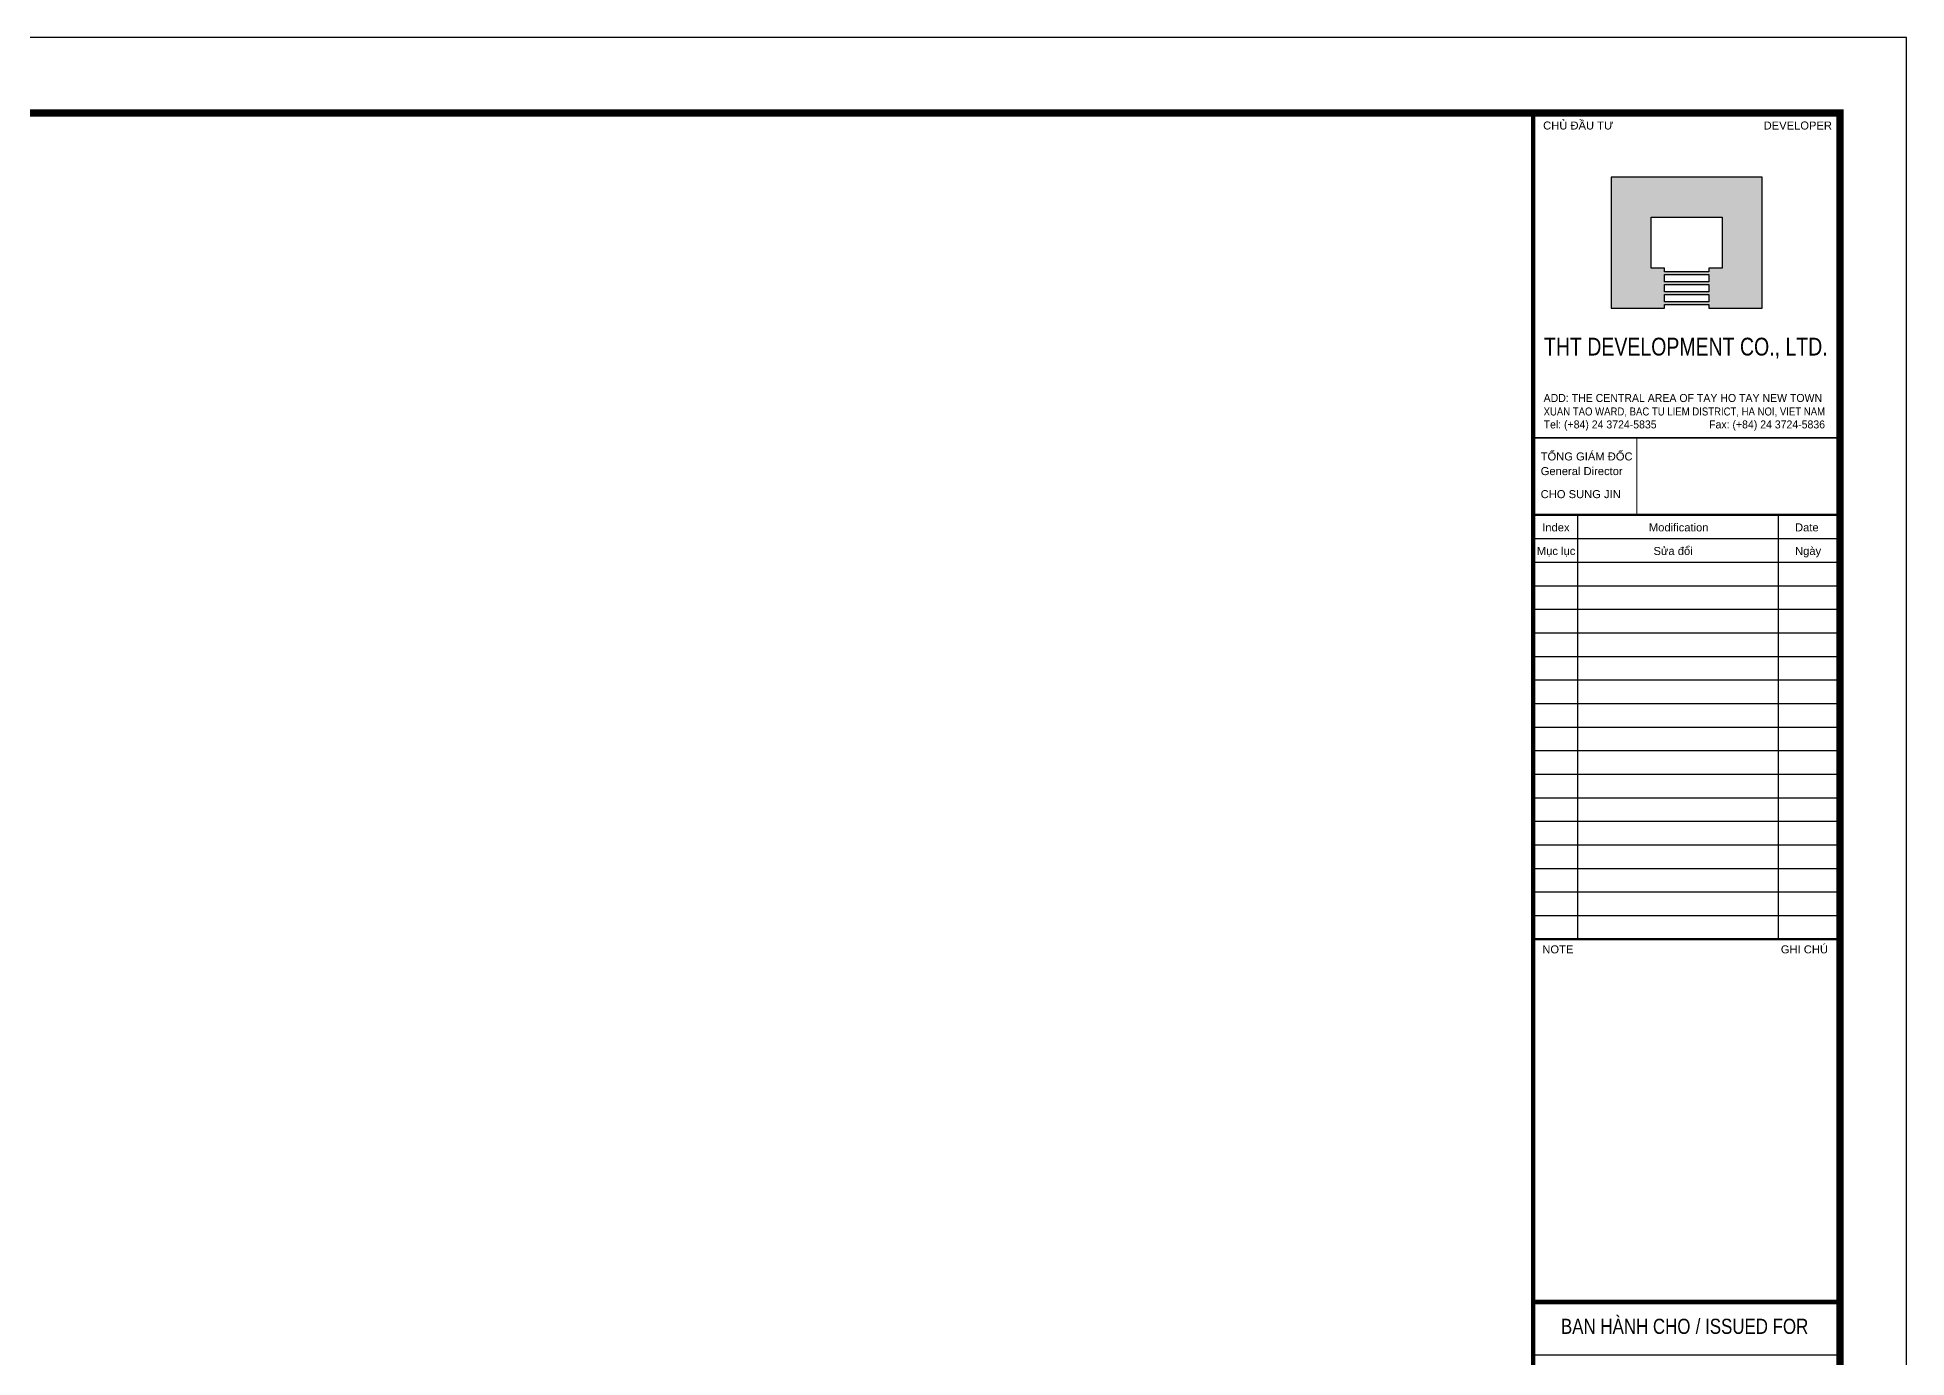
# Model space of a CAD drawing. Header units: millimetres. Extents: x 0 to 841, y 0 to 594.
# Drawn here: x 420.5 to 841, y 297.1 to 594 of the extents above; entities that cross this region are included whole.
import ezdxf
from ezdxf.enums import TextEntityAlignment as Align

# ---------------------------------------------------------------- set-up
doc = ezdxf.new("R2010")
doc.units = ezdxf.units.MM
doc.header["$MEASUREMENT"] = 0
for name, color, linetype in [('$0$TABLE', 9, 'Continuous'), ('TABLE', 9, 'Continuous'), ('TABLE1', 9, 'Continuous'), ('vn_text', 1, 'Continuous')]:
    doc.layers.add(name, color=color, linetype=linetype)
for name, color, linetype, lineweight in [('form', 7, 'Continuous', 25), ('Motorbike', 8, 'Continuous', 9), ('title-vertical$0$textnho', 2, 'Continuous', 18)]:
    doc.layers.add(name, color=color, linetype=linetype, lineweight=lineweight)
doc.styles.add('Arial', font='arial.ttf')
doc.styles.add('form-A$0$Style-Arial', font='arial.ttf', dxfattribs={"width": 0.75})

# ---------------------------------------------------------------- blocks, each defined once
blk = doc.blocks.new('THT')
at = {"layer": 'TABLE1'}
h = blk.add_hatch(color=252, dxfattribs=at)
h.paths.add_polyline_path([(17, 14.72), (0, 14.72), (0, 0), (6, 0), (6, 0.41), (11, 0.41), (11, 0), (17, 0)])
h.paths.add_polyline_path([(12.5, 4.5), (11, 4.5), (11, 4.08), (6, 4.08), (6, 4.5), (4.5, 4.5), (4.5, 10.22), (12.5, 10.22)], flags=16)
h.paths.add_polyline_path([(11, 3.78), (11, 2.96), (6, 2.96), (6, 3.78)], flags=16)
h.paths.add_polyline_path([(11, 2.66), (11, 1.83), (6, 1.83), (6, 2.66)], flags=16)
h.paths.add_polyline_path([(11, 1.53), (11, 0.71), (6, 0.71), (6, 1.53)], flags=16)
at = {"layer": 'TABLE1', "color": 252}
for points in [[(11, 0.41), (11, 0), (17, 0), (17, 14.72), (0, 14.72), (0, 0), (6, 0), (6, 0.41), (11, 0.41)], [(6, 4.08), (6, 4.5), (4.5, 4.5), (4.5, 10.22), (12.5, 10.22), (12.5, 4.5), (11, 4.5), (11, 4.08), (6, 4.08)], [(6, 2.96), (6, 3.78), (11, 3.78), (11, 2.96), (6, 2.96)], [(6, 1.83), (6, 2.66), (11, 2.66), (11, 1.83), (6, 1.83)], [(6, 0.71), (6, 1.53), (11, 1.53), (11, 0.71), (6, 0.71)]]:
    blk.add_lwpolyline(points, dxfattribs=at)

msp = doc.modelspace()

# ---------------------------------------------------------------- linework, layer by layer
at = {"layer": '$0$TABLE', "color": 0}
msp.add_lwpolyline([(0, 0), (841, 0), (841, 594), (0, 594)], close=True, dxfattribs=at)
at = {"layer": 'Motorbike'}
msp.add_line((780.32, 486.59), (780.32, 503.92), dxfattribs=at)
at = {"layer": 'TABLE'}
for p, q in [((757, 503.92), (826, 503.92)), ((766.95, 486.59), (766.95, 391.19)), ((812.08, 486.59), (812.08, 391.19)), ((757, 481.29), (826, 481.29)), ((757, 475.99), (826, 475.99)), ((757, 470.67), (826, 470.67)), ((757, 465.37), (826, 465.37)), ((757, 460.07), (826, 460.07)), ((757, 454.77), (826, 454.77)), ((757, 449.47), (826, 449.47)), ((757, 444.17), (826, 444.17)), ((757, 438.87), (826, 438.87)), ((757, 433.58), (826, 433.58)), ((757, 428.28), (826, 428.28)), ((757, 422.98), (826, 422.98)), ((757, 417.68), (826, 417.68)), ((757, 412.38), (826, 412.38)), ((757, 407.08), (826, 407.08)), ((757, 401.79), (826, 401.79)), ((757, 396.49), (826, 396.49)), ((757, 391.19), (826, 391.19)), ((757, 297.72), (826, 297.72))]:
    msp.add_line(p, q, dxfattribs=at)
at = {"layer": 'TABLE', "const_width": 1.67}
msp.add_lwpolyline([(826, 17), (826, 577), (25, 577), (25, 17)], close=True, dxfattribs=at)
at = {"layer": 'TABLE'}
for points, const_width in [([(757, 577), (757, 17)], 1), ([(757, 503.92), (826, 503.92)], 0.4), ([(757, 486.59), (826, 486.59)], 0.5), ([(757, 391.19), (826, 391.19)], 0.5), ([(757, 309.57), (826, 309.57)], 1)]:
    msp.add_lwpolyline(points, dxfattribs=dict(at, const_width=const_width))
at = {"layer": 'title-vertical$0$textnho'}
msp.add_lwpolyline([(0, 594), (0, 0), (841, 0), (841, 594), (0, 594)], dxfattribs=at)

# ---------------------------------------------------------------- block references
at = {"layer": 'TABLE1', "xscale": 1.99999995622963, "yscale": 1.99999995622963, "zscale": 1.99999995622963}
msp.add_blockref('THT', (774.5, 533.12), dxfattribs=at)

# ---------------------------------------------------------------- texts
at = {"layer": 'form', "style": 'form-A$0$Style-Arial', "width": 0.8}
msp.add_text('BAN HÀNH CHO', height=3.4, dxfattribs=at).set_placement((763.24, 302.4))
at = {"layer": 'form', "color": 3, "style": 'form-A$0$Style-Arial', "width": 0.8}
msp.add_text('/ ISSUED FOR', height=3.4, dxfattribs=at).set_placement((793.55, 302.4))
at = {"layer": 'TABLE', "style": 'Arial'}
for s, p in [('DEVELOPER', (808.84, 573.28)), ('TỔNG GIÁM ĐỐC', (758.68, 498.85)), ('General Director', (758.68, 495.55)), ('CHO SUNG JIN', (758.68, 490.37)), ('Index', (759.03, 482.89)), ('Modification', (783.02, 482.89)), ('Date', (815.9, 482.89)), ('NOTE', (759.05, 387.98))]:
    msp.add_text(s, height=1.8, dxfattribs=at).set_placement(p)
at = {"layer": 'TABLE', "color": 160, "style": 'Arial', "width": 0.78433}
msp.add_text('THT DEVELOPMENT CO., LTD.', height=4, dxfattribs=at).set_placement((759.43, 522.45), (823.24, 522.45), align=Align.FIT)
at = {"layer": 'TABLE', "style": 'Arial'}
for s, width, p, p2 in [('ADD: THE CENTRAL AREA OF TAY HO TAY NEW TOWN ', 0.942165, (759.34, 512), (822.65, 512)), ('XUAN TAO WARD, BAC TU LIEM DISTRICT, HA NOI, VIET NAM', 0.855052, (759.34, 508.96), (822.65, 508.96)), ('Tel: (+84) 24 3724-5835                  Fax: (+84) 24 3724-5836', 0.939727, (759.34, 506.05), (822.65, 506.05))]:
    msp.add_text(s, height=1.8, dxfattribs=dict(at, width=width)).set_placement(p, p2, align=Align.FIT)
at = {"layer": 'vn_text', "style": 'Arial'}
for s, p in [('CHỦ ĐẦU TƯ', (775.07, 573.28)), ('GHI CHÚ', (823.32, 387.98))]:
    msp.add_text(s, height=1.8, dxfattribs=at).set_placement(p, align=Align.RIGHT)
for s, p in [('Mục lục', (757.81, 477.59)), ('Sửa đổi', (784.06, 477.59)), ('Ngày', (815.9, 477.59))]:
    msp.add_text(s, height=1.8, dxfattribs=at).set_placement(p)

doc.saveas('drawing.dxf')
